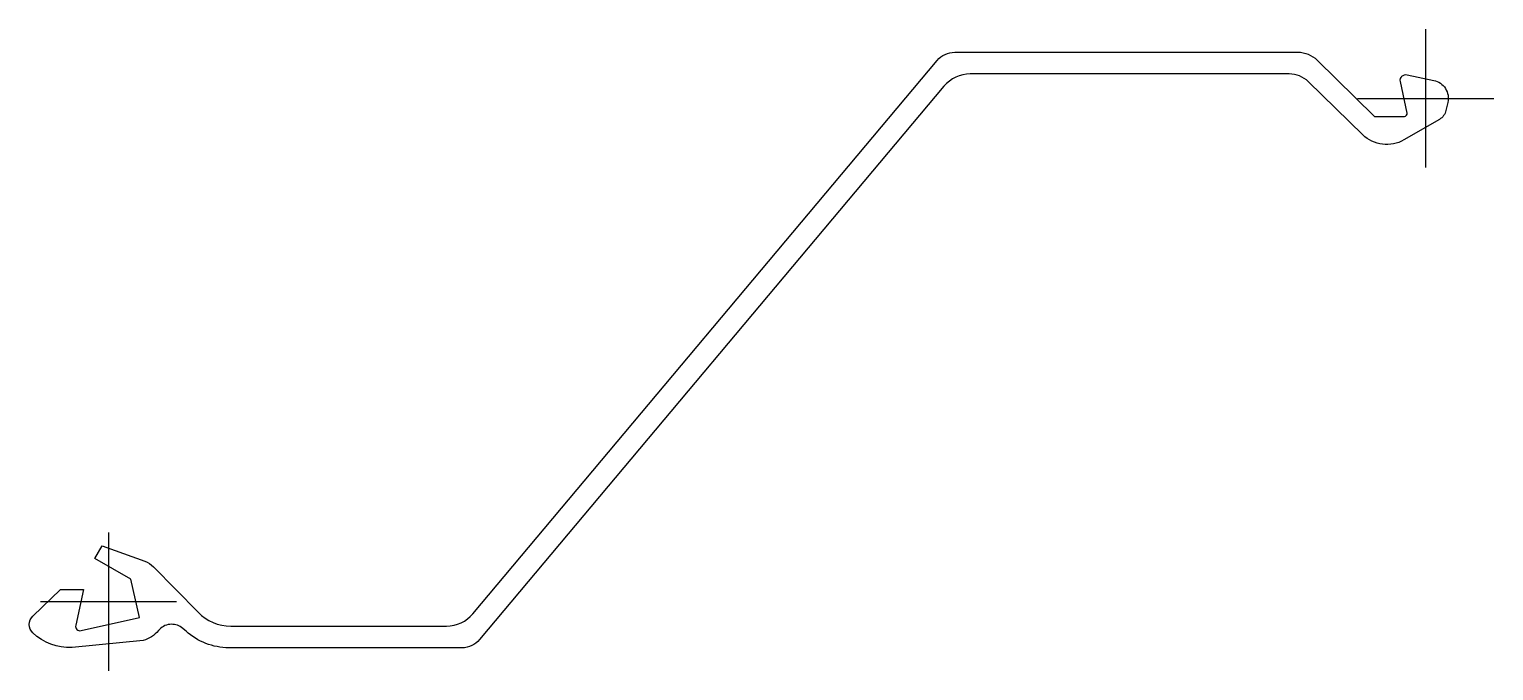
# Model space of a CAD drawing. Header units: millimetres. Extents: x -35 to 605, y -30 to 250.
import ezdxf

# ---------------------------------------------------------------- set-up
doc = ezdxf.new("R2010")
doc.units = ezdxf.units.MM
doc.header["$LTSCALE"] = 0.2

msp = doc.modelspace()

# ---------------------------------------------------------------- linework, layer by layer
at = {"flags": 128}
msp.add_lwpolyline([(547.55, 203.78), (523.8, 226.94, 0.195569), (515.42, 230.34), (376.19, 230.34, 0.221691), (364.7, 224.98), (162, -16.59, -0.221691), (154.34, -20.16), (52.5, -20.16, -0.184193), (33.84, -12.91), (31.92, -11.23, 0.164336), (26.77, -9.92, 0.201536), (21.8, -12.66, -0.162995), (15.17, -16.93), (-15.9, -19.96, -0.214317), (-33, -13.66, -0.432603), (-33, -6.36), (-21, 5.34), (-10.9, 5.34), (-14.33, -10.29, 0.548757), (-11.94, -12.67), (13.5, -6.96), (9.8, 9.84), (-6, 18.84), (-2.7, 24.34), (15.86, 17.62, -0.11221), (19.59, 15.22), (39.12, -4.67, 0.201298), (53.39, -10.66), (147.58, -10.66, 0.221691), (159.07, -5.3), (361.77, 236.27, -0.221691), (369.43, 239.84), (519.2, 239.84, -0.196163), (527.6, 236.42), (552.7, 211.84), (565.72, 211.84, 0.476382), (566.9, 213.29), (563.99, 227.07, -0.542958), (566.96, 230.03), (578.57, 227.54, -0.418131), (584.69, 217.94), (583.88, 214.39, -0.2081), (581.04, 210.53), (565.54, 201.55, -0.336356)], format="xyb", close=True, dxfattribs=at)
at = {"layer": 'DEFPOINTS'}
for p, q in [((575, 249.84), (575, 189.53)), ((545.27, 219.68), (604.73, 219.68)), ((0, 30.16), (0, -30.16)), ((-29.73, 0), (29.73, 0))]:
    msp.add_line(p, q, dxfattribs=at)

doc.saveas('drawing.dxf')
